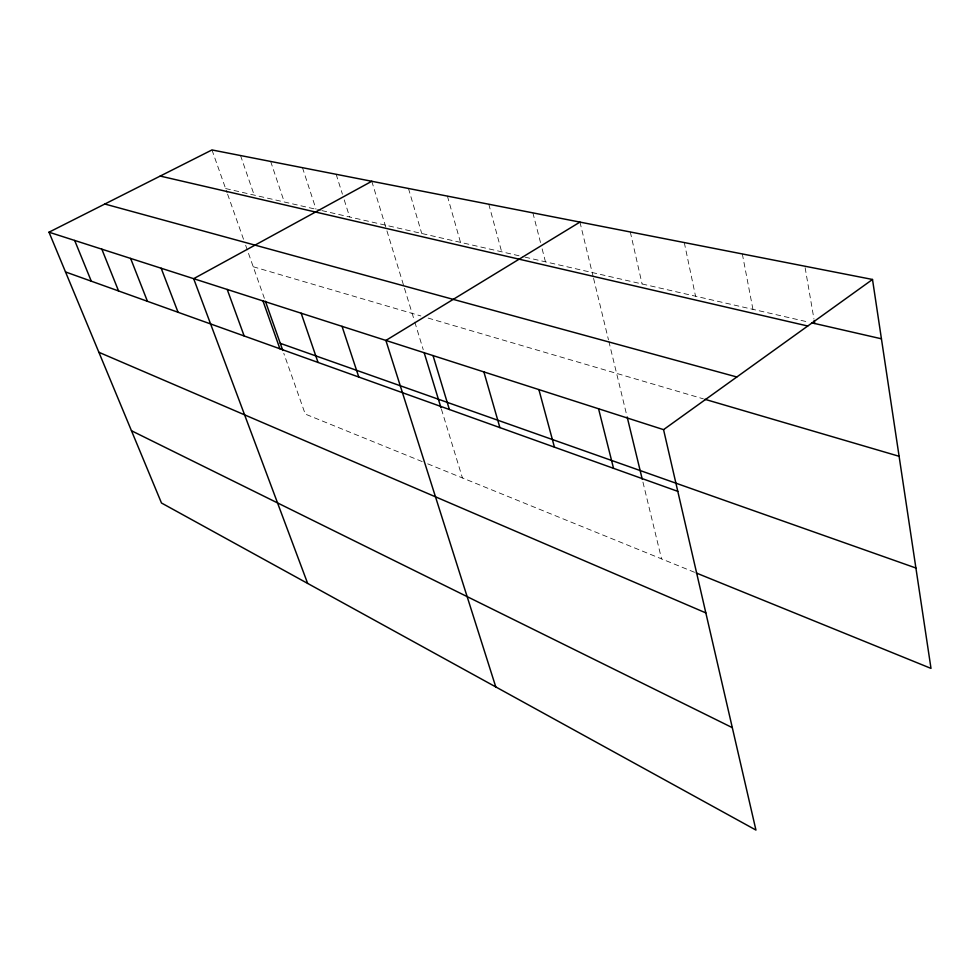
<?xml version="1.0" encoding="UTF-8"?>
<svg xmlns="http://www.w3.org/2000/svg" width="980" height="980" viewBox="0 0 980 980"><rect width="100%" height="100%" fill="white"/><g stroke="black" fill="none" stroke-linecap="round" stroke-linejoin="round"><path stroke-width="0.73" stroke-dasharray="4.9 3.68" d="M225.608 188.552L320.435 210.271M321.893 210.602L523.553 256.809M525.01 257.14L808.843 322.163M253.22 266.744L420.849 315.94M428.101 318.071L703.444 398.872M422.209 461.605L305.233 414.062L283.796 353.351M427.709 463.834L694.869 572.43M211.974 149.94L227.115 192.791M227.605 194.199L243.628 239.586M245.649 245.306L264.38 298.349M240.541 155.538L254.175 195.094M270.664 161.443L284.286 201.99M302.489 167.678L316.05 209.267M336.14 174.281L342.437 194.199M344.237 199.883L349.627 216.96M371.788 181.275L386.5 229.443M386.941 230.888L414.369 320.644M414.81 322.102L423.238 349.676M441.429 409.199L462.438 477.958M408.476 188.466L421.731 233.473M447.407 196.098L460.49 242.354M488.8 204.22L501.65 251.787M532.887 212.868L540.654 243.101M542.136 248.871L545.456 261.819M579.952 222.093L593.231 276.924M593.586 278.381L608.482 339.852M608.837 341.31L626.808 415.52M642.941 482.111L661.549 558.882M630.299 231.966L642.084 283.967M684.285 242.562L695.543 296.205M742.326 253.943L752.946 309.362M805.131 267.712L813.951 318.99"/><path stroke-width="1.47" d="M663.558 429.644L755.935 830.06L161.48 502.997L49 232.199L663.558 429.644L872.506 279.471L931 668.397L696.266 572.994M579.952 222.093L385.887 340.44L495.782 686.931M371.788 181.275L193.66 278.675L307.647 583.418M49 232.199L211.974 149.94L872.506 279.471M811.783 322.837L881.424 338.798M160.193 176.069L807.74 326.009M104.823 204.024L736.825 376.982M704.902 399.301L899.101 456.288M280.256 343.331L915.896 568.008M65.513 271.95L677.793 491.36M98.882 352.286L705.833 612.904M131.467 430.735L732.305 727.65M74.676 240.455L91.299 281.199M101.834 249.177L118.568 290.962M130.622 258.426L147.441 301.313M161.173 268.238L178.054 312.277M227.213 289.455L244.167 335.969M265.396 301.215L282.791 350.485M262.983 300.946L279.913 348.782M301.166 313.22L318.035 362.441M342.045 326.352L358.79 377.043M424.132 352.579L441 407.778M433.038 355.581L449.367 409.505M483.887 371.922L499.886 427.611M538.89 389.587L554.435 447.162M598.56 408.77L613.541 468.342M627.163 416.966L642.243 479.22M814.209 320.497L814.735 323.51"/></g></svg>
